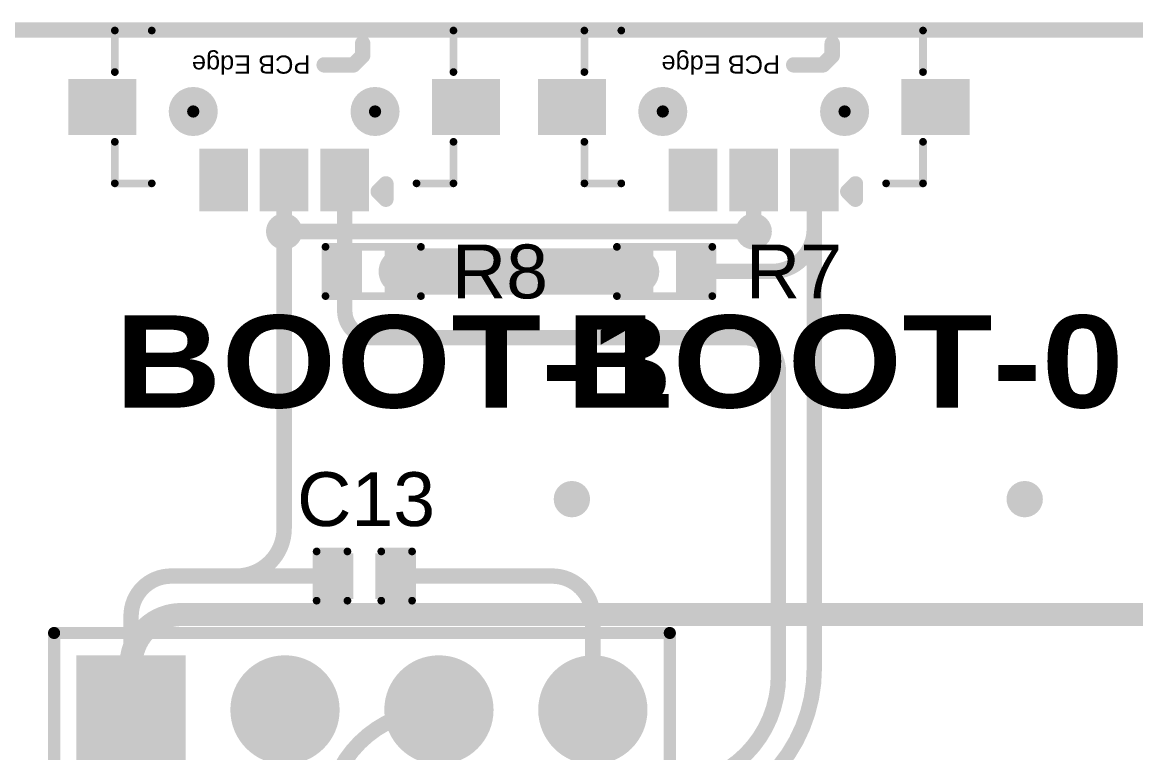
# Model space of a CAD drawing. Header units: inches. Extents: x 0 to 280, y 0 to 81.
# Drawn here: x 111.35 to 129.72, y 69.35 to 81.41 of the extents above; entities that cross this region are included whole.
import ezdxf

# ---------------------------------------------------------------- set-up
doc = ezdxf.new("R2010")
doc.units = ezdxf.units.IN
for name, color, linetype in [('Board Outline', 216, 'Continuous'), ('Bottom Layer', 5, 'Continuous'), ('Bottom Solder', 6, 'Continuous'), ('Multi-Layer', 9, 'Continuous'), ('Pad Holes', 156, 'Continuous'), ('Top Layer', 1, 'Continuous'), ('Top Overlay', 2, 'Continuous'), ('Top Paste', 8, 'Continuous'), ('Top Solder', 216, 'Continuous'), ('Via Holes', 16, 'Continuous')]:
    doc.layers.add(name, color=color, linetype=linetype)
doc.styles.add('Arial', font='', dxfattribs={"height": 0.2})
doc.styles.add('Arial Black_Bold', font='', dxfattribs={"height": 0.2})
doc.styles.get('Arial').set_extended_font_data('Arial')
doc.styles.get('Arial Black_Bold').set_extended_font_data('Arial Black', bold=True)

# ---------------------------------------------------------------- blocks, each defined once
blk = doc.blocks.new('MK_11C04_G013_16')
at = {"layer": 'Bottom Solder'}
h = blk.add_hatch(color=6, dxfattribs=at)
edge = h.paths.add_edge_path()
edge.add_arc((-1.499997, -0.6024981599999999), 0.1016, 0, 360)
h = blk.add_hatch(color=6, dxfattribs=at)
edge = h.paths.add_edge_path()
edge.add_arc((1.50000208, -0.6024981599999999), 0.1016, 0, 360)
at = {"layer": 'Pad Holes'}
h = blk.add_hatch(color=7, dxfattribs=at)
edge = h.paths.add_edge_path()
edge.add_arc((-1.499997, -0.6024981599999999), 0.40500046, 0, 360)
h = blk.add_hatch(color=7, dxfattribs=at)
edge = h.paths.add_edge_path()
edge.add_arc((1.50000208, -0.6024981599999999), 0.40500046, 0, 360)
at = {"layer": 'Top Layer'}
for points in [[(-0.6999985999999999, 0.11250168), (-1.2999974, 0.11250168), (-1.2999974, 0.9425025599999999), (-0.6999985999999999, 0.9425025599999999)], [(-0.29999686, 0.9425025599999999), (0.30000194, 0.9425025599999999), (0.30000194, 0.11250168), (-0.29999686, 0.11250168)], [(0.7000036799999999, 0.9425025599999999), (1.30000248, 0.9425025599999999), (1.30000248, 0.11250168), (0.7000036799999999, 0.11250168)], [(-3.459999429999999, -0.31749873), (-2.53999873, -0.31749873), (-2.53999873, -1.03749983), (-3.459999429999999, -1.03749983)], [(2.54000127, -0.31749873), (3.46000197, -0.31749873), (3.46000197, -1.03749983), (2.54000127, -1.03749983)]]:
    blk.add_hatch(color=1, dxfattribs=at).paths.add_polyline_path(points)
at = {"layer": 'Top Paste'}
for points in [[(-0.6999985999999999, 0.11250168), (-1.2999974, 0.11250168), (-1.2999974, 0.9425025599999999), (-0.6999985999999999, 0.9425025599999999)], [(-0.29999686, 0.9425025599999999), (0.30000194, 0.9425025599999999), (0.30000194, 0.11250168), (-0.29999686, 0.11250168)], [(0.7000036799999999, 0.9425025599999999), (1.30000248, 0.9425025599999999), (1.30000248, 0.11250168), (0.7000036799999999, 0.11250168)], [(-3.459999429999999, -0.31749873), (-2.53999873, -0.31749873), (-2.53999873, -1.03749983), (-3.459999429999999, -1.03749983)], [(2.54000127, -0.31749873), (3.46000197, -0.31749873), (3.46000197, -1.03749983), (2.54000127, -1.03749983)]]:
    blk.add_hatch(color=8, dxfattribs=at).paths.add_polyline_path(points)
at = {"layer": 'Top Solder'}
for points in [[(-0.5983985999999999, 0.01090168000000007), (-1.4015974, 0.01090167999999993), (-1.4015974, 1.04410256), (-0.5983986, 1.04410256)], [(-0.4015968599999999, 1.04410256), (0.40160194, 1.04410256), (0.40160194, 0.01090168), (-0.4015968599999999, 0.01090168)], [(0.59840368, 1.04410256), (1.40160248, 1.04410256), (1.40160248, 0.01090168), (0.59840368, 0.01090168)], [(-3.56159943, -0.21589873), (-2.43839873, -0.21589873), (-2.43839873, -1.13909983), (-3.56159943, -1.13909983)], [(2.43840127, -0.21589873), (3.56160197, -0.21589873), (3.56160197, -1.13909983), (2.43840127, -1.13909983)]]:
    blk.add_hatch(color=216, dxfattribs=at).paths.add_polyline_path(points)
h = blk.add_hatch(color=216, dxfattribs=at)
edge = h.paths.add_edge_path()
edge.add_arc((-1.499997, -0.6024981599999999), 0.1016, 0, 360)
h = blk.add_hatch(color=216, dxfattribs=at)
edge = h.paths.add_edge_path()
edge.add_arc((1.50000208, -0.6024981599999999), 0.1016, 0, 360)
at = {"layer": 'Top Overlay'}
for points in [[(-1.55219908, 0.71950072, 0.254, 0.254, 0), (-1.67919908, 0.8465007199999999, 0.254, 0.254, 0)], [(-1.67919908, 0.8465007199999999, 0.254, 0.254, 0), (-1.67919908, 0.59250072, 0.254, 0.254, 0)], [(-1.55219908, 0.71950072, 0.254, 0.254, 0), (-1.67919908, 0.59250072, 0.254, 0.254, 0)], [(-2.794, 0.5841999999999999, 0.127, 0.127, 0), (-2.794, -0.1016, 0.127, 0.127, 0)], [(-2.1844, 0.5841999999999999, 0.127, 0.127, 0), (-2.794, 0.5841999999999999, 0.127, 0.127, 0)], [(2.79400508, 0.5841999999999999, 0.127, 0.127, 0), (2.18440508, 0.5841999999999999, 0.127, 0.127, 0)], [(2.79400508, 0.5841999999999999, 0.127, 0.127, 0), (2.79400508, -0.1016, 0.127, 0.127, 0)], [(-2.794, -1.25339856, 0.127, 0.127, 0), (-2.794, -1.93919856, 0.127, 0.127, 0)], [(-1.143, -1.3716, 0.254, 0.254, 0), (-1.2954, -1.524, 0.254, 0.254, 0)], [(-0.6604, -1.3716, 0.254, 0.254, 0), (-1.143, -1.3716, 0.254, 0.254, 0)], [(2.79400254, -1.25339856, 0.127, 0.127, 0), (2.79400254, -1.93919856, 0.127, 0.127, 0)], [(-1.2954, -1.524, 0.254, 0.254, 0), (-1.2954, -1.7272, 0.254, 0.254, 0)], [(2.18440254, -1.93919856, 0.127, 0.127, 0), (-2.794, -1.93919856, 0.127, 0.127, 0)], [(2.79400254, -1.93919856, 0.127, 0.127, 0), (2.18440254, -1.93919856, 0.127, 0.127, 0)]]:
    blk.add_lwpolyline(points, format="xyseb", dxfattribs=at)
for points in [[(-1.74269908, 0.8465007199999999, 0.127, 0.127, 1), (-1.61569908, 0.8465007199999999, 0.127, 0.127, 1)], [(-1.74269908, 0.8465007199999999, 0.127, 0.127, 1), (-1.61569908, 0.8465007199999999, 0.127, 0.127, 1)], [(-1.61569908, 0.71950072, 0.127, 0.127, 1), (-1.48869908, 0.71950072, 0.127, 0.127, 1)], [(-1.61569908, 0.71950072, 0.127, 0.127, 1), (-1.48869908, 0.71950072, 0.127, 0.127, 1)], [(-2.82575, 0.5841999999999999, 0.0635, 0.0635, 1), (-2.76225, 0.5841999999999999, 0.0635, 0.0635, 1)], [(-2.82575, 0.5841999999999999, 0.0635, 0.0635, 1), (-2.76225, 0.5841999999999999, 0.0635, 0.0635, 1)], [(-2.21615, 0.5841999999999999, 0.0635, 0.0635, 1), (-2.15265, 0.5841999999999999, 0.0635, 0.0635, 1)], [(-1.74269908, 0.59250072, 0.127, 0.127, 1), (-1.61569908, 0.59250072, 0.127, 0.127, 1)], [(-1.74269908, 0.59250072, 0.127, 0.127, 1), (-1.61569908, 0.59250072, 0.127, 0.127, 1)], [(2.15265508, 0.5841999999999999, 0.0635, 0.0635, 1), (2.21615508, 0.5841999999999999, 0.0635, 0.0635, 1)], [(2.76225508, 0.5841999999999999, 0.0635, 0.0635, 1), (2.82575508, 0.5841999999999999, 0.0635, 0.0635, 1)], [(2.76225508, 0.5841999999999999, 0.0635, 0.0635, 1), (2.82575508, 0.5841999999999999, 0.0635, 0.0635, 1)], [(-2.82575, -0.1016, 0.0635, 0.0635, 1), (-2.76225, -0.1016, 0.0635, 0.0635, 1)], [(2.76225508, -0.1016, 0.0635, 0.0635, 1), (2.82575508, -0.1016, 0.0635, 0.0635, 1)], [(-2.82575, -1.25339856, 0.0635, 0.0635, 1), (-2.76225, -1.25339856, 0.0635, 0.0635, 1)], [(-1.2065, -1.3716, 0.127, 0.127, 1), (-1.0795, -1.3716, 0.127, 0.127, 1)], [(-1.2065, -1.3716, 0.127, 0.127, 1), (-1.0795, -1.3716, 0.127, 0.127, 1)], [(-0.7239, -1.3716, 0.127, 0.127, 1), (-0.5969, -1.3716, 0.127, 0.127, 1)], [(2.76225254, -1.25339856, 0.0635, 0.0635, 1), (2.82575254, -1.25339856, 0.0635, 0.0635, 1)], [(-1.3589, -1.524, 0.127, 0.127, 1), (-1.2319, -1.524, 0.127, 0.127, 1)], [(-1.3589, -1.524, 0.127, 0.127, 1), (-1.2319, -1.524, 0.127, 0.127, 1)], [(-1.3589, -1.7272, 0.127, 0.127, 1), (-1.2319, -1.7272, 0.127, 0.127, 1)], [(-2.82575, -1.93919856, 0.0635, 0.0635, 1), (-2.76225, -1.93919856, 0.0635, 0.0635, 1)], [(-2.82575, -1.93919856, 0.0635, 0.0635, 1), (-2.76225, -1.93919856, 0.0635, 0.0635, 1)], [(2.15265254, -1.93919856, 0.0635, 0.0635, 1), (2.21615254, -1.93919856, 0.0635, 0.0635, 1)], [(2.15265254, -1.93919856, 0.0635, 0.0635, 1), (2.21615254, -1.93919856, 0.0635, 0.0635, 1)], [(2.76225254, -1.93919856, 0.0635, 0.0635, 1), (2.82575254, -1.93919856, 0.0635, 0.0635, 1)], [(2.76225254, -1.93919856, 0.0635, 0.0635, 1), (2.82575254, -1.93919856, 0.0635, 0.0635, 1)]]:
    blk.add_lwpolyline(points, format="xyseb", close=True, dxfattribs=at)
at = {"layer": 'Top Overlay', "style": 'Arial'}
blk.add_text('PCB Edge', height=0.2999994, dxfattribs=at).set_placement((-0.4334002, -1.52723342))
blk = doc.blocks.new('MK_11C04_G013_47')
at = {"layer": 'Bottom Solder'}
h = blk.add_hatch(color=6, dxfattribs=at)
edge = h.paths.add_edge_path()
edge.add_arc((-1.499997, -0.6024981599999999), 0.1016, 0, 360)
h = blk.add_hatch(color=6, dxfattribs=at)
edge = h.paths.add_edge_path()
edge.add_arc((1.50000208, -0.6024981599999999), 0.1016, 0, 360)
at = {"layer": 'Pad Holes'}
h = blk.add_hatch(color=7, dxfattribs=at)
edge = h.paths.add_edge_path()
edge.add_arc((-1.499997, -0.6024981599999999), 0.40500046, 0, 360)
h = blk.add_hatch(color=7, dxfattribs=at)
edge = h.paths.add_edge_path()
edge.add_arc((1.50000208, -0.6024981599999999), 0.40500046, 0, 360)
at = {"layer": 'Top Layer'}
for points in [[(-0.6999985999999999, 0.11250168), (-1.2999974, 0.11250168), (-1.2999974, 0.9425025599999999), (-0.6999985999999999, 0.9425025599999999)], [(-0.29999686, 0.9425025599999999), (0.30000194, 0.9425025599999999), (0.30000194, 0.11250168), (-0.29999686, 0.11250168)], [(0.7000036799999999, 0.9425025599999999), (1.30000248, 0.9425025599999999), (1.30000248, 0.11250168), (0.7000036799999999, 0.11250168)], [(-3.459999429999999, -0.31749873), (-2.53999873, -0.31749873), (-2.53999873, -1.03749983), (-3.459999429999999, -1.03749983)], [(2.54000127, -0.31749873), (3.46000197, -0.31749873), (3.46000197, -1.03749983), (2.54000127, -1.03749983)]]:
    blk.add_hatch(color=1, dxfattribs=at).paths.add_polyline_path(points)
at = {"layer": 'Top Paste'}
for points in [[(-0.6999985999999999, 0.11250168), (-1.2999974, 0.11250168), (-1.2999974, 0.9425025599999999), (-0.6999985999999999, 0.9425025599999999)], [(-0.29999686, 0.9425025599999999), (0.30000194, 0.9425025599999999), (0.30000194, 0.11250168), (-0.29999686, 0.11250168)], [(0.7000036799999999, 0.9425025599999999), (1.30000248, 0.9425025599999999), (1.30000248, 0.11250168), (0.7000036799999999, 0.11250168)], [(-3.459999429999999, -0.31749873), (-2.53999873, -0.31749873), (-2.53999873, -1.03749983), (-3.459999429999999, -1.03749983)], [(2.54000127, -0.31749873), (3.46000197, -0.31749873), (3.46000197, -1.03749983), (2.54000127, -1.03749983)]]:
    blk.add_hatch(color=8, dxfattribs=at).paths.add_polyline_path(points)
at = {"layer": 'Top Solder'}
for points in [[(-0.5983985999999999, 0.01090168000000007), (-1.4015974, 0.01090167999999993), (-1.4015974, 1.04410256), (-0.5983986, 1.04410256)], [(-0.4015968599999999, 1.04410256), (0.40160194, 1.04410256), (0.40160194, 0.01090168), (-0.4015968599999999, 0.01090168)], [(0.59840368, 1.04410256), (1.40160248, 1.04410256), (1.40160248, 0.01090168), (0.59840368, 0.01090168)], [(-3.56159943, -0.21589873), (-2.43839873, -0.21589873), (-2.43839873, -1.13909983), (-3.56159943, -1.13909983)], [(2.43840127, -0.21589873), (3.56160197, -0.21589873), (3.56160197, -1.13909983), (2.43840127, -1.13909983)]]:
    blk.add_hatch(color=216, dxfattribs=at).paths.add_polyline_path(points)
h = blk.add_hatch(color=216, dxfattribs=at)
edge = h.paths.add_edge_path()
edge.add_arc((-1.499997, -0.6024981599999999), 0.1016, 0, 360)
h = blk.add_hatch(color=216, dxfattribs=at)
edge = h.paths.add_edge_path()
edge.add_arc((1.50000208, -0.6024981599999999), 0.1016, 0, 360)
at = {"layer": 'Top Overlay'}
for points in [[(-1.55219908, 0.71950072, 0.254, 0.254, 0), (-1.67919908, 0.8465007199999999, 0.254, 0.254, 0)], [(-1.67919908, 0.8465007199999999, 0.254, 0.254, 0), (-1.67919908, 0.59250072, 0.254, 0.254, 0)], [(-1.55219908, 0.71950072, 0.254, 0.254, 0), (-1.67919908, 0.59250072, 0.254, 0.254, 0)], [(-2.794, 0.5841999999999999, 0.127, 0.127, 0), (-2.794, -0.1016, 0.127, 0.127, 0)], [(-2.1844, 0.5841999999999999, 0.127, 0.127, 0), (-2.794, 0.5841999999999999, 0.127, 0.127, 0)], [(2.79400508, 0.5841999999999999, 0.127, 0.127, 0), (2.18440508, 0.5841999999999999, 0.127, 0.127, 0)], [(2.79400508, 0.5841999999999999, 0.127, 0.127, 0), (2.79400508, -0.1016, 0.127, 0.127, 0)], [(-2.794, -1.25339856, 0.127, 0.127, 0), (-2.794, -1.93919856, 0.127, 0.127, 0)], [(-1.143, -1.3716, 0.254, 0.254, 0), (-1.2954, -1.524, 0.254, 0.254, 0)], [(-0.6604, -1.3716, 0.254, 0.254, 0), (-1.143, -1.3716, 0.254, 0.254, 0)], [(2.79400254, -1.25339856, 0.127, 0.127, 0), (2.79400254, -1.93919856, 0.127, 0.127, 0)], [(-1.2954, -1.524, 0.254, 0.254, 0), (-1.2954, -1.7272, 0.254, 0.254, 0)], [(2.18440254, -1.93919856, 0.127, 0.127, 0), (-2.794, -1.93919856, 0.127, 0.127, 0)], [(2.79400254, -1.93919856, 0.127, 0.127, 0), (2.18440254, -1.93919856, 0.127, 0.127, 0)]]:
    blk.add_lwpolyline(points, format="xyseb", dxfattribs=at)
for points in [[(-1.74269908, 0.8465007199999999, 0.127, 0.127, 1), (-1.61569908, 0.8465007199999999, 0.127, 0.127, 1)], [(-1.74269908, 0.8465007199999999, 0.127, 0.127, 1), (-1.61569908, 0.8465007199999999, 0.127, 0.127, 1)], [(-1.61569908, 0.71950072, 0.127, 0.127, 1), (-1.48869908, 0.71950072, 0.127, 0.127, 1)], [(-1.61569908, 0.71950072, 0.127, 0.127, 1), (-1.48869908, 0.71950072, 0.127, 0.127, 1)], [(-2.82575, 0.5841999999999999, 0.0635, 0.0635, 1), (-2.76225, 0.5841999999999999, 0.0635, 0.0635, 1)], [(-2.82575, 0.5841999999999999, 0.0635, 0.0635, 1), (-2.76225, 0.5841999999999999, 0.0635, 0.0635, 1)], [(-2.21615, 0.5841999999999999, 0.0635, 0.0635, 1), (-2.15265, 0.5841999999999999, 0.0635, 0.0635, 1)], [(-1.74269908, 0.59250072, 0.127, 0.127, 1), (-1.61569908, 0.59250072, 0.127, 0.127, 1)], [(-1.74269908, 0.59250072, 0.127, 0.127, 1), (-1.61569908, 0.59250072, 0.127, 0.127, 1)], [(2.15265508, 0.5841999999999999, 0.0635, 0.0635, 1), (2.21615508, 0.5841999999999999, 0.0635, 0.0635, 1)], [(2.76225508, 0.5841999999999999, 0.0635, 0.0635, 1), (2.82575508, 0.5841999999999999, 0.0635, 0.0635, 1)], [(2.76225508, 0.5841999999999999, 0.0635, 0.0635, 1), (2.82575508, 0.5841999999999999, 0.0635, 0.0635, 1)], [(-2.82575, -0.1016, 0.0635, 0.0635, 1), (-2.76225, -0.1016, 0.0635, 0.0635, 1)], [(2.76225508, -0.1016, 0.0635, 0.0635, 1), (2.82575508, -0.1016, 0.0635, 0.0635, 1)], [(-2.82575, -1.25339856, 0.0635, 0.0635, 1), (-2.76225, -1.25339856, 0.0635, 0.0635, 1)], [(-1.2065, -1.3716, 0.127, 0.127, 1), (-1.0795, -1.3716, 0.127, 0.127, 1)], [(-1.2065, -1.3716, 0.127, 0.127, 1), (-1.0795, -1.3716, 0.127, 0.127, 1)], [(-0.7239, -1.3716, 0.127, 0.127, 1), (-0.5969, -1.3716, 0.127, 0.127, 1)], [(2.76225254, -1.25339856, 0.0635, 0.0635, 1), (2.82575254, -1.25339856, 0.0635, 0.0635, 1)], [(-1.3589, -1.524, 0.127, 0.127, 1), (-1.2319, -1.524, 0.127, 0.127, 1)], [(-1.3589, -1.524, 0.127, 0.127, 1), (-1.2319, -1.524, 0.127, 0.127, 1)], [(-1.3589, -1.7272, 0.127, 0.127, 1), (-1.2319, -1.7272, 0.127, 0.127, 1)], [(-2.82575, -1.93919856, 0.0635, 0.0635, 1), (-2.76225, -1.93919856, 0.0635, 0.0635, 1)], [(-2.82575, -1.93919856, 0.0635, 0.0635, 1), (-2.76225, -1.93919856, 0.0635, 0.0635, 1)], [(2.15265254, -1.93919856, 0.0635, 0.0635, 1), (2.21615254, -1.93919856, 0.0635, 0.0635, 1)], [(2.15265254, -1.93919856, 0.0635, 0.0635, 1), (2.21615254, -1.93919856, 0.0635, 0.0635, 1)], [(2.76225254, -1.93919856, 0.0635, 0.0635, 1), (2.82575254, -1.93919856, 0.0635, 0.0635, 1)], [(2.76225254, -1.93919856, 0.0635, 0.0635, 1), (2.82575254, -1.93919856, 0.0635, 0.0635, 1)]]:
    blk.add_lwpolyline(points, format="xyseb", close=True, dxfattribs=at)
at = {"layer": 'Top Overlay', "style": 'Arial'}
blk.add_text('PCB Edge', height=0.2999994, dxfattribs=at).set_placement((-0.4334002, -1.52723342))
blk = doc.blocks.new('R___0402_101')
at = {"layer": 'Top Layer'}
for points in [[(-0.6985, -0.3175), (-0.6985, 0.3175), (-0.2412999999999999, 0.3175), (-0.2413, -0.3175)], [(0.2412999999999999, -0.3175), (0.2413, 0.3175), (0.6985, 0.3175), (0.6985, -0.3175)]]:
    blk.add_hatch(color=1, dxfattribs=at).paths.add_polyline_path(points)
at = {"layer": 'Top Paste'}
for points in [[(-0.6985, -0.3175), (-0.6985, 0.3175), (-0.2412999999999999, 0.3175), (-0.2413, -0.3175)], [(0.2412999999999999, -0.3175), (0.2413, 0.3175), (0.6985, 0.3175), (0.6985, -0.3175)]]:
    blk.add_hatch(color=8, dxfattribs=at).paths.add_polyline_path(points)
at = {"layer": 'Top Solder'}
for points in [[(-0.75350116, -0.37250116), (-0.75350116, 0.37250116), (-0.1862988399999999, 0.37250116), (-0.18629884, -0.37250116)], [(0.1862988399999999, -0.37250116), (0.18629884, 0.37250116), (0.75350116, 0.37250116), (0.75350116, -0.37250116)]]:
    blk.add_hatch(color=216, dxfattribs=at).paths.add_polyline_path(points)
at = {"layer": 'Top Overlay'}
for points in [[(0.7874, 0.4064, 0.127, 0.127, 0), (-0.7874, 0.4064, 0.127, 0.127, 0)], [(-0.7874, 0.4064, 0.127, 0.127, 0), (-0.7874, -0.4064, 0.127, 0.127, 0)], [(0.7874, 0.4064, 0.127, 0.127, 0), (0.7874, -0.4064, 0.127, 0.127, 0)], [(0.7874, -0.4064, 0.127, 0.127, 0), (-0.7874, -0.4064, 0.127, 0.127, 0)], [(0.8128, -0.4318, 0.0032258, 0.0032258, 0), (-0.8128, -0.4318, 0.0032258, 0.0032258, 0)]]:
    blk.add_lwpolyline(points, format="xyseb", dxfattribs=at)
for points in [[(-0.8191499999999999, 0.4064, 0.0635, 0.0635, 1), (-0.7556499999999999, 0.4064, 0.0635, 0.0635, 1)], [(-0.8191499999999999, 0.4064, 0.0635, 0.0635, 1), (-0.7556499999999999, 0.4064, 0.0635, 0.0635, 1)], [(0.7556499999999999, 0.4064, 0.0635, 0.0635, 1), (0.8191499999999999, 0.4064, 0.0635, 0.0635, 1)], [(0.7556499999999999, 0.4064, 0.0635, 0.0635, 1), (0.8191499999999999, 0.4064, 0.0635, 0.0635, 1)], [(-0.8191499999999999, -0.4064, 0.0635, 0.0635, 1), (-0.7556499999999999, -0.4064, 0.0635, 0.0635, 1)], [(-0.8191499999999999, -0.4064, 0.0635, 0.0635, 1), (-0.7556499999999999, -0.4064, 0.0635, 0.0635, 1)], [(0.7556499999999999, -0.4064, 0.0635, 0.0635, 1), (0.8191499999999999, -0.4064, 0.0635, 0.0635, 1)], [(0.7556499999999999, -0.4064, 0.0635, 0.0635, 1), (0.8191499999999999, -0.4064, 0.0635, 0.0635, 1)], [(-0.81360518, -0.4318, 0.0016129, 0.0016129, 1), (-0.8119948199999999, -0.4318, 0.0016129, 0.0016129, 1)], [(0.8119948199999999, -0.4318, 0.0016129, 0.0016129, 1), (0.81360518, -0.4318, 0.0016129, 0.0016129, 1)]]:
    blk.add_lwpolyline(points, format="xyseb", close=True, dxfattribs=at)
blk = doc.blocks.new('R___0402_102')
at = {"layer": 'Top Layer'}
for points in [[(-0.6985, -0.3175), (-0.6985, 0.3175), (-0.2412999999999999, 0.3175), (-0.2413, -0.3175)], [(0.2412999999999999, -0.3175), (0.2413, 0.3175), (0.6985, 0.3175), (0.6985, -0.3175)]]:
    blk.add_hatch(color=1, dxfattribs=at).paths.add_polyline_path(points)
at = {"layer": 'Top Paste'}
for points in [[(-0.6985, -0.3175), (-0.6985, 0.3175), (-0.2412999999999999, 0.3175), (-0.2413, -0.3175)], [(0.2412999999999999, -0.3175), (0.2413, 0.3175), (0.6985, 0.3175), (0.6985, -0.3175)]]:
    blk.add_hatch(color=8, dxfattribs=at).paths.add_polyline_path(points)
at = {"layer": 'Top Solder'}
for points in [[(-0.75350116, -0.37250116), (-0.75350116, 0.37250116), (-0.1862988399999999, 0.37250116), (-0.18629884, -0.37250116)], [(0.1862988399999999, -0.37250116), (0.18629884, 0.37250116), (0.75350116, 0.37250116), (0.75350116, -0.37250116)]]:
    blk.add_hatch(color=216, dxfattribs=at).paths.add_polyline_path(points)
at = {"layer": 'Top Overlay'}
for points in [[(0.7874, 0.4064, 0.127, 0.127, 0), (-0.7874, 0.4064, 0.127, 0.127, 0)], [(-0.7874, 0.4064, 0.127, 0.127, 0), (-0.7874, -0.4064, 0.127, 0.127, 0)], [(0.7874, 0.4064, 0.127, 0.127, 0), (0.7874, -0.4064, 0.127, 0.127, 0)], [(0.7874, -0.4064, 0.127, 0.127, 0), (-0.7874, -0.4064, 0.127, 0.127, 0)], [(0.8128, -0.4318, 0.0032258, 0.0032258, 0), (-0.8128, -0.4318, 0.0032258, 0.0032258, 0)]]:
    blk.add_lwpolyline(points, format="xyseb", dxfattribs=at)
for points in [[(-0.8191499999999999, 0.4064, 0.0635, 0.0635, 1), (-0.7556499999999999, 0.4064, 0.0635, 0.0635, 1)], [(-0.8191499999999999, 0.4064, 0.0635, 0.0635, 1), (-0.7556499999999999, 0.4064, 0.0635, 0.0635, 1)], [(0.7556499999999999, 0.4064, 0.0635, 0.0635, 1), (0.8191499999999999, 0.4064, 0.0635, 0.0635, 1)], [(0.7556499999999999, 0.4064, 0.0635, 0.0635, 1), (0.8191499999999999, 0.4064, 0.0635, 0.0635, 1)], [(-0.8191499999999999, -0.4064, 0.0635, 0.0635, 1), (-0.7556499999999999, -0.4064, 0.0635, 0.0635, 1)], [(-0.8191499999999999, -0.4064, 0.0635, 0.0635, 1), (-0.7556499999999999, -0.4064, 0.0635, 0.0635, 1)], [(0.7556499999999999, -0.4064, 0.0635, 0.0635, 1), (0.8191499999999999, -0.4064, 0.0635, 0.0635, 1)], [(0.7556499999999999, -0.4064, 0.0635, 0.0635, 1), (0.8191499999999999, -0.4064, 0.0635, 0.0635, 1)], [(-0.81360518, -0.4318, 0.0016129, 0.0016129, 1), (-0.8119948199999999, -0.4318, 0.0016129, 0.0016129, 1)], [(0.8119948199999999, -0.4318, 0.0016129, 0.0016129, 1), (0.81360518, -0.4318, 0.0016129, 0.0016129, 1)]]:
    blk.add_lwpolyline(points, format="xyseb", close=True, dxfattribs=at)
blk = doc.blocks.new('HDR1X4__115')
at = {"layer": 'Bottom Layer'}
blk.add_hatch(color=5, dxfattribs=at).paths.add_polyline_path([(-0.7999996699999999, 0.7999996699999999), (0.7999996699999999, 0.7999996699999999), (0.7999996699999999, -0.7999996699999999), (-0.7999996699999999, -0.7999996699999999)])
h = blk.add_hatch(color=5, dxfattribs=at)
edge = h.paths.add_edge_path()
edge.add_arc((2.54, 0), 0.7999984, 0, 360)
h = blk.add_hatch(color=5, dxfattribs=at)
edge = h.paths.add_edge_path()
edge.add_arc((5.08, 0), 0.7999984, 0, 360)
h = blk.add_hatch(color=5, dxfattribs=at)
edge = h.paths.add_edge_path()
edge.add_arc((7.619999999999999, 0), 0.7999984, 0, 360)
at = {"layer": 'Bottom Solder'}
blk.add_hatch(color=6, dxfattribs=at).paths.add_polyline_path([(-0.90159967, 0.90159967), (0.90159967, 0.90159967), (0.90159967, -0.90159967), (-0.90159967, -0.90159967)])
h = blk.add_hatch(color=6, dxfattribs=at)
edge = h.paths.add_edge_path()
edge.add_arc((2.54, 0), 0.9015983999999999, 0, 360)
h = blk.add_hatch(color=6, dxfattribs=at)
edge = h.paths.add_edge_path()
edge.add_arc((5.08, 0), 0.9015983999999999, 0, 360)
h = blk.add_hatch(color=6, dxfattribs=at)
edge = h.paths.add_edge_path()
edge.add_arc((7.619999999999999, 0), 0.9015983999999999, 0, 360)
at = {"layer": 'Multi-Layer'}
blk.add_hatch(color=9, dxfattribs=at).paths.add_polyline_path([(-0.7999996699999999, 0.7999996699999999), (0.7999996699999999, 0.7999996699999999), (0.7999996699999999, -0.7999996699999999), (-0.7999996699999999, -0.7999996699999999)])
h = blk.add_hatch(color=9, dxfattribs=at)
edge = h.paths.add_edge_path()
edge.add_arc((2.54, 0), 0.7999984, 0, 360)
h = blk.add_hatch(color=9, dxfattribs=at)
edge = h.paths.add_edge_path()
edge.add_arc((5.08, 0), 0.7999984, 0, 360)
h = blk.add_hatch(color=9, dxfattribs=at)
edge = h.paths.add_edge_path()
edge.add_arc((7.619999999999999, 0), 0.7999984, 0, 360)
at = {"layer": 'Pad Holes'}
h = blk.add_hatch(color=7, dxfattribs=at)
edge = h.paths.add_edge_path()
edge.add_arc((0, 0), 0.47500032, 0, 360)
h = blk.add_hatch(color=7, dxfattribs=at)
edge = h.paths.add_edge_path()
edge.add_arc((2.54, 0), 0.47500032, 0, 360)
h = blk.add_hatch(color=7, dxfattribs=at)
edge = h.paths.add_edge_path()
edge.add_arc((5.08, 0), 0.47500032, 0, 360)
h = blk.add_hatch(color=7, dxfattribs=at)
edge = h.paths.add_edge_path()
edge.add_arc((7.619999999999999, 0), 0.47500032, 0, 360)
at = {"layer": 'Top Layer'}
blk.add_hatch(color=1, dxfattribs=at).paths.add_polyline_path([(-0.7999996699999999, 0.7999996699999999), (0.7999996699999999, 0.7999996699999999), (0.7999996699999999, -0.7999996699999999), (-0.7999996699999999, -0.7999996699999999)])
h = blk.add_hatch(color=1, dxfattribs=at)
edge = h.paths.add_edge_path()
edge.add_arc((2.54, 0), 0.7999984, 0, 360)
h = blk.add_hatch(color=1, dxfattribs=at)
edge = h.paths.add_edge_path()
edge.add_arc((5.08, 0), 0.7999984, 0, 360)
h = blk.add_hatch(color=1, dxfattribs=at)
edge = h.paths.add_edge_path()
edge.add_arc((7.619999999999999, 0), 0.7999984, 0, 360)
at = {"layer": 'Top Solder'}
blk.add_hatch(color=216, dxfattribs=at).paths.add_polyline_path([(-0.90159967, 0.90159967), (0.90159967, 0.90159967), (0.90159967, -0.90159967), (-0.90159967, -0.90159967)])
h = blk.add_hatch(color=216, dxfattribs=at)
edge = h.paths.add_edge_path()
edge.add_arc((2.54, 0), 0.9015983999999999, 0, 360)
h = blk.add_hatch(color=216, dxfattribs=at)
edge = h.paths.add_edge_path()
edge.add_arc((5.08, 0), 0.9015983999999999, 0, 360)
h = blk.add_hatch(color=216, dxfattribs=at)
edge = h.paths.add_edge_path()
edge.add_arc((7.619999999999999, 0), 0.9015983999999999, 0, 360)
at = {"layer": 'Top Overlay'}
for points in [[(-1.27, 1.27, 0.1999996, 0.1999996, 0), (8.889999999999999, 1.27, 0.1999996, 0.1999996, 0)], [(-1.27, -1.27, 0.1999996, 0.1999996, 0), (-1.27, 1.27, 0.1999996, 0.1999996, 0)], [(8.889999999999999, -1.27, 0.1999996, 0.1999996, 0), (8.889999999999999, 1.27, 0.1999996, 0.1999996, 0)], [(-1.27, -1.27, 0.1999996, 0.1999996, 0), (8.889999999999999, -1.27, 0.1999996, 0.1999996, 0)]]:
    blk.add_lwpolyline(points, format="xyseb", dxfattribs=at)
for points in [[(-1.3199999, 1.27, 0.0999998, 0.0999998, 1), (-1.2200001, 1.27, 0.0999998, 0.0999998, 1)], [(-1.3199999, 1.27, 0.0999998, 0.0999998, 1), (-1.2200001, 1.27, 0.0999998, 0.0999998, 1)], [(8.8400001, 1.27, 0.0999998, 0.0999998, 1), (8.9399999, 1.27, 0.0999998, 0.0999998, 1)], [(8.8400001, 1.27, 0.0999998, 0.0999998, 1), (8.9399999, 1.27, 0.0999998, 0.0999998, 1)], [(-1.3199999, -1.27, 0.0999998, 0.0999998, 1), (-1.2200001, -1.27, 0.0999998, 0.0999998, 1)], [(-1.3199999, -1.27, 0.0999998, 0.0999998, 1), (-1.2200001, -1.27, 0.0999998, 0.0999998, 1)], [(8.8400001, -1.27, 0.0999998, 0.0999998, 1), (8.9399999, -1.27, 0.0999998, 0.0999998, 1)], [(8.8400001, -1.27, 0.0999998, 0.0999998, 1), (8.9399999, -1.27, 0.0999998, 0.0999998, 1)]]:
    blk.add_lwpolyline(points, format="xyseb", close=True, dxfattribs=at)
blk = doc.blocks.new('____0402_137')
at = {"layer": 'Top Layer'}
for points in [[(-0.6985, -0.3175), (-0.6985, 0.3175), (-0.2412999999999999, 0.3175), (-0.2413, -0.3175)], [(0.2412999999999999, -0.3175), (0.2413, 0.3175), (0.6985, 0.3175), (0.6985, -0.3175)]]:
    blk.add_hatch(color=1, dxfattribs=at).paths.add_polyline_path(points)
at = {"layer": 'Top Paste'}
for points in [[(-0.6985, -0.3175), (-0.6985, 0.3175), (-0.2412999999999999, 0.3175), (-0.2413, -0.3175)], [(0.2412999999999999, -0.3175), (0.2413, 0.3175), (0.6985, 0.3175), (0.6985, -0.3175)]]:
    blk.add_hatch(color=8, dxfattribs=at).paths.add_polyline_path(points)
at = {"layer": 'Top Solder'}
for points in [[(-0.7584998799999999, -0.37749988), (-0.7584998799999999, 0.37749988), (-0.18130012, 0.37749988), (-0.18130012, -0.37749988)], [(0.18130012, -0.37749988), (0.18130012, 0.37749988), (0.7584998799999999, 0.37749988), (0.7584998799999999, -0.37749988)]]:
    blk.add_hatch(color=216, dxfattribs=at).paths.add_polyline_path(points)
at = {"layer": 'Top Overlay'}
for points in [[(-0.7874, 0.4064, 0.127, 0.127, 0), (-0.7874, -0.4064, 0.127, 0.127, 0)], [(-0.2794, 0.4064, 0.127, 0.127, 0), (-0.7874, 0.4064, 0.127, 0.127, 0)], [(0.7874, 0.4064, 0.127, 0.127, 0), (0.2794, 0.4064, 0.127, 0.127, 0)], [(0.7874, 0.4064, 0.127, 0.127, 0), (0.7874, -0.4064, 0.127, 0.127, 0)], [(-0.2794, -0.4064, 0.127, 0.127, 0), (-0.7874, -0.4064, 0.127, 0.127, 0)], [(0.7874, -0.4064, 0.127, 0.127, 0), (0.2794, -0.4064, 0.127, 0.127, 0)]]:
    blk.add_lwpolyline(points, format="xyseb", dxfattribs=at)
for points in [[(-0.8191499999999999, 0.4064, 0.0635, 0.0635, 1), (-0.7556499999999999, 0.4064, 0.0635, 0.0635, 1)], [(-0.8191499999999999, 0.4064, 0.0635, 0.0635, 1), (-0.7556499999999999, 0.4064, 0.0635, 0.0635, 1)], [(-0.31115, 0.4064, 0.0635, 0.0635, 1), (-0.24765, 0.4064, 0.0635, 0.0635, 1)], [(0.24765, 0.4064, 0.0635, 0.0635, 1), (0.31115, 0.4064, 0.0635, 0.0635, 1)], [(0.7556499999999999, 0.4064, 0.0635, 0.0635, 1), (0.8191499999999999, 0.4064, 0.0635, 0.0635, 1)], [(0.7556499999999999, 0.4064, 0.0635, 0.0635, 1), (0.8191499999999999, 0.4064, 0.0635, 0.0635, 1)], [(-0.8191499999999999, -0.4064, 0.0635, 0.0635, 1), (-0.7556499999999999, -0.4064, 0.0635, 0.0635, 1)], [(-0.8191499999999999, -0.4064, 0.0635, 0.0635, 1), (-0.7556499999999999, -0.4064, 0.0635, 0.0635, 1)], [(-0.31115, -0.4064, 0.0635, 0.0635, 1), (-0.24765, -0.4064, 0.0635, 0.0635, 1)], [(0.24765, -0.4064, 0.0635, 0.0635, 1), (0.31115, -0.4064, 0.0635, 0.0635, 1)], [(0.7556499999999999, -0.4064, 0.0635, 0.0635, 1), (0.8191499999999999, -0.4064, 0.0635, 0.0635, 1)], [(0.7556499999999999, -0.4064, 0.0635, 0.0635, 1), (0.8191499999999999, -0.4064, 0.0635, 0.0635, 1)]]:
    blk.add_lwpolyline(points, format="xyseb", close=True, dxfattribs=at)

msp = doc.modelspace()

# ---------------------------------------------------------------- hatches: boundary and pattern name
at = {"layer": 'Bottom Layer'}
h = msp.add_hatch(color=5, dxfattribs=at)
edge = h.paths.add_edge_path()
edge.add_arc((115.66880092, 77.95259999999999), 0.2999994, 0, 360)
h = msp.add_hatch(color=5, dxfattribs=at)
edge = h.paths.add_edge_path()
edge.add_arc((123.4169998, 77.95259999999999), 0.2999994, 0, 360)
h = msp.add_hatch(color=5, dxfattribs=at)
edge = h.paths.add_edge_path()
edge.add_arc((120.41699818, 77.2922), 0.2999994, 0, 360)
h = msp.add_hatch(color=5, dxfattribs=at)
edge = h.paths.add_edge_path()
edge.add_arc((120.41699818, 73.533), 0.2999994, 0, 360)
h = msp.add_hatch(color=5, dxfattribs=at)
edge = h.paths.add_edge_path()
edge.add_arc((127.889, 73.533), 0.2999994, 0, 360)
at = {"layer": 'Top Layer'}
h = msp.add_hatch(color=1, dxfattribs=at)
edge = h.paths.add_edge_path()
edge.add_arc((115.66880092, 77.95259999999999), 0.2999994, 0, 360)
h = msp.add_hatch(color=1, dxfattribs=at)
edge = h.paths.add_edge_path()
edge.add_arc((123.4169998, 77.95259999999999), 0.2999994, 0, 360)
h = msp.add_hatch(color=1, dxfattribs=at)
edge = h.paths.add_edge_path()
edge.add_arc((120.41699818, 77.2922), 0.2999994, 0, 360)
h = msp.add_hatch(color=1, dxfattribs=at)
edge = h.paths.add_edge_path()
edge.add_arc((120.41699818, 73.533), 0.2999994, 0, 360)
h = msp.add_hatch(color=1, dxfattribs=at)
edge = h.paths.add_edge_path()
edge.add_arc((127.889, 73.533), 0.2999994, 0, 360)
at = {"layer": 'Via Holes'}
h = msp.add_hatch(color=7, dxfattribs=at)
edge = h.paths.add_edge_path()
edge.add_arc((115.66880092, 77.95259999999999), 0.1499997, 0, 360)
h = msp.add_hatch(color=7, dxfattribs=at)
edge = h.paths.add_edge_path()
edge.add_arc((123.4169998, 77.95259999999999), 0.1499997, 0, 360)
h = msp.add_hatch(color=7, dxfattribs=at)
edge = h.paths.add_edge_path()
edge.add_arc((120.41699818, 77.2922), 0.1499997, 0, 360)
h = msp.add_hatch(color=7, dxfattribs=at)
edge = h.paths.add_edge_path()
edge.add_arc((120.41699818, 73.533), 0.1499997, 0, 360)
h = msp.add_hatch(color=7, dxfattribs=at)
edge = h.paths.add_edge_path()
edge.add_arc((127.889, 73.533), 0.1499997, 0, 360)

# ---------------------------------------------------------------- linework, layer by layer
at = {"layer": 'Board Outline'}
msp.add_lwpolyline([(2.9972, 81.28, 0.254, 0.254, 0), (276.4028, 81.28, 0.254, 0.254, 0)], format="xyseb", dxfattribs=at)
at = {"layer": 'Bottom Layer'}
for points in [[(115.66880092, 77.95259999999999, 0.254, 0.254, 0), (123.4169998, 77.95259999999999, 0.254, 0.254, 0)], [(113.14288268, 70.80108268, 0.3809999999999999, 0.3809999999999999, -0.4142135623730951), (113.9698, 71.62799999999999, 0.3809999999999999, 0.3809999999999999, 0)], [(113.9698, 71.62799999999999, 0.3809999999999999, 0.3809999999999999, 0), (152.47949946, 71.62799999999999, 0.3809999999999999, 0.3809999999999999, 0)], [(113.14288268, 70.05319999999999, 0.3809999999999999, 0.3809999999999999, 0), (113.14288268, 70.80108268, 0.3809999999999999, 0.3809999999999999, 0)], [(113.14288268, 63.58615172, 0.254, 0.254, 0), (113.14288268, 70.05319999999999, 0.254, 0.254, 0)], [(115.68288268, 64.20134226, 0.254, 0.254, 0), (115.68288268, 70.05319999999999, 0.254, 0.254, 0)], [(116.37261968, 68.20293699999999, 0.254, 0.254, -0.4142135623730951), (118.22288268, 70.05319999999999, 0.254, 0.254, 0)]]:
    msp.add_lwpolyline(points, format="xyseb", dxfattribs=at)
for points in [[(115.60530092, 77.95259999999999, 0.127, 0.127, 1), (115.73230092, 77.95259999999999, 0.127, 0.127, 1)], [(123.3534998, 77.95259999999999, 0.127, 0.127, 1), (123.4804998, 77.95259999999999, 0.127, 0.127, 1)], [(113.87455, 71.62799999999999, 0.1905, 0.1905, 1), (114.06505, 71.62799999999999, 0.1905, 0.1905, 1)], [(113.87455, 71.62799999999999, 0.1905, 0.1905, 1), (114.06505, 71.62799999999999, 0.1905, 0.1905, 1)], [(113.04763268, 70.80108268, 0.1905, 0.1905, 1), (113.23813268, 70.80108268, 0.1905, 0.1905, 1)], [(113.04763268, 70.80108268, 0.1905, 0.1905, 1), (113.23813268, 70.80108268, 0.1905, 0.1905, 1)], [(113.04763268, 70.05319999999999, 0.1905, 0.1905, 1), (113.23813268, 70.05319999999999, 0.1905, 0.1905, 1)], [(113.07938268, 70.05319999999999, 0.127, 0.127, 1), (113.20638268, 70.05319999999999, 0.127, 0.127, 1)], [(115.61938268, 70.05319999999999, 0.127, 0.127, 1), (115.74638268, 70.05319999999999, 0.127, 0.127, 1)], [(118.15938268, 70.05319999999999, 0.127, 0.127, 1), (118.28638268, 70.05319999999999, 0.127, 0.127, 1)]]:
    msp.add_lwpolyline(points, format="xyseb", close=True, dxfattribs=at)
at = {"layer": 'Top Layer'}
for points in [[(115.66879838, 73.04891664, 0.254, 0.254, 0), (115.66879838, 78.65369842, 0.254, 0.254, 0)], [(115.66879838, 78.65369842, 0.254, 0.254, 0), (115.66880092, 78.65369842, 0.254, 0.254, 0)], [(116.66879892, 76.64501308, 0.254, 0.254, 0), (116.66879892, 78.65369842, 0.254, 0.254, 0)], [(123.41699726, 78.65369842, 0.254, 0.254, 0), (123.4169998, 78.65369842, 0.254, 0.254, 0)], [(123.4169998, 77.95259999999999, 0.254, 0.254, 0), (123.4169998, 78.65369842, 0.254, 0.254, 0)], [(124.4169978, 70.739, 0.254, 0.254, 0), (124.4169978, 78.65369842, 0.254, 0.254, 0)], [(124.4169978, 77.99220113999999, 0.254, 0.254, -0.4142135623730951), (123.71699666, 77.2922, 0.254, 0.254, 0)], [(117.60859892, 77.2922, 0.7619999999999999, 0.7619999999999999, 0), (120.41699818, 77.2922, 0.7619999999999999, 0.7619999999999999, 0)], [(120.41699818, 77.2922, 0.7619999999999999, 0.7619999999999999, 0), (121.47719672, 77.2922, 0.7619999999999999, 0.7619999999999999, 0)], [(122.41699672, 77.2922, 0.254, 0.254, 0), (123.71699666, 77.2922, 0.254, 0.254, 0)], [(117.113812, 76.19999999999999, 0.254, 0.254, -0.4142135623730951), (116.66879892, 76.64501308, 0.254, 0.254, 0)], [(117.113812, 76.19999999999999, 0.254, 0.254, 0), (123.2625424, 76.19999999999999, 0.254, 0.254, 0)], [(123.2625424, 76.19999999999999, 0.254, 0.254, -0.4142135623730951), (123.825, 75.6375424, 0.254, 0.254, 0)], [(123.825, 70.61888594, 0.254, 0.254, 0), (123.825, 75.6375424, 0.254, 0.254, 0)], [(115.66879838, 73.04891664, 0.254, 0.254, -0.4142135623730951), (114.88288174, 72.263, 0.254, 0.254, 0)], [(113.14288268, 71.60249839999999, 0.254, 0.254, -0.4142135623730951), (113.80338428, 72.263, 0.254, 0.254, 0)], [(113.80338428, 72.263, 0.254, 0.254, 0), (114.88288174, 72.263, 0.254, 0.254, 0)], [(114.88288174, 72.263, 0.254, 0.254, 0), (116.5225, 72.263, 0.254, 0.254, 0)], [(117.5639, 72.263, 0.254, 0.254, 0), (120.0912, 72.263, 0.254, 0.254, 0)], [(120.0912, 72.263, 0.254, 0.254, -0.4142135623730951), (120.76288268, 71.59131731999999, 0.254, 0.254, 0)], [(113.14288268, 70.05319999999999, 0.254, 0.254, 0), (113.14288268, 71.60249839999999, 0.254, 0.254, 0)], [(120.76288268, 70.05319999999999, 0.254, 0.254, 0), (120.76288268, 71.59131731999999, 0.254, 0.254, 0)], [(124.4169978, 70.739, 0.254, 0.254, -0.4142135623730951), (121.8769978, 68.199, 0.254, 0.254, 0)], [(123.825, 70.61888594, 0.254, 0.254, -0.4142135623730951), (121.98888734, 68.78277328, 0.254, 0.254, 0)]]:
    msp.add_lwpolyline(points, format="xyseb", dxfattribs=at)
for points in [[(115.60529838, 78.65369842, 0.127, 0.127, 1), (115.73229838, 78.65369842, 0.127, 0.127, 1)], [(115.60529838, 78.65369842, 0.127, 0.127, 1), (115.73229838, 78.65369842, 0.127, 0.127, 1)], [(115.60530092, 78.65369842, 0.127, 0.127, 1), (115.73230092, 78.65369842, 0.127, 0.127, 1)], [(116.60529892, 78.65369842, 0.127, 0.127, 1), (116.73229892, 78.65369842, 0.127, 0.127, 1)], [(123.35349726, 78.65369842, 0.127, 0.127, 1), (123.48049726, 78.65369842, 0.127, 0.127, 1)], [(123.3534998, 78.65369842, 0.127, 0.127, 1), (123.4804998, 78.65369842, 0.127, 0.127, 1)], [(123.3534998, 78.65369842, 0.127, 0.127, 1), (123.4804998, 78.65369842, 0.127, 0.127, 1)], [(124.3534978, 78.65369842, 0.127, 0.127, 1), (124.4804978, 78.65369842, 0.127, 0.127, 1)], [(124.3534978, 77.99220113999999, 0.127, 0.127, 1), (124.4804978, 77.99220113999999, 0.127, 0.127, 1)], [(123.3534998, 77.95259999999999, 0.127, 0.127, 1), (123.4804998, 77.95259999999999, 0.127, 0.127, 1)], [(117.41809892, 77.2922, 0.3809999999999999, 0.3809999999999999, 1), (117.79909892, 77.2922, 0.3809999999999999, 0.3809999999999999, 1)], [(120.22649818, 77.2922, 0.3809999999999999, 0.3809999999999999, 1), (120.60749818, 77.2922, 0.3809999999999999, 0.3809999999999999, 1)], [(120.22649818, 77.2922, 0.3809999999999999, 0.3809999999999999, 1), (120.60749818, 77.2922, 0.3809999999999999, 0.3809999999999999, 1)], [(121.28669672, 77.2922, 0.3809999999999999, 0.3809999999999999, 1), (121.66769672, 77.2922, 0.3809999999999999, 0.3809999999999999, 1)], [(122.35349672, 77.2922, 0.127, 0.127, 1), (122.48049672, 77.2922, 0.127, 0.127, 1)], [(123.65349666, 77.2922, 0.127, 0.127, 1), (123.78049666, 77.2922, 0.127, 0.127, 1)], [(123.65349666, 77.2922, 0.127, 0.127, 1), (123.78049666, 77.2922, 0.127, 0.127, 1)], [(116.60529892, 76.64501308, 0.127, 0.127, 1), (116.73229892, 76.64501308, 0.127, 0.127, 1)], [(116.60529892, 76.64501308, 0.127, 0.127, 1), (116.73229892, 76.64501308, 0.127, 0.127, 1)], [(117.050312, 76.19999999999999, 0.127, 0.127, 1), (117.177312, 76.19999999999999, 0.127, 0.127, 1)], [(117.050312, 76.19999999999999, 0.127, 0.127, 1), (117.177312, 76.19999999999999, 0.127, 0.127, 1)], [(123.1990424, 76.19999999999999, 0.127, 0.127, 1), (123.3260424, 76.19999999999999, 0.127, 0.127, 1)], [(123.1990424, 76.19999999999999, 0.127, 0.127, 1), (123.3260424, 76.19999999999999, 0.127, 0.127, 1)], [(123.7615, 75.6375424, 0.127, 0.127, 1), (123.8885, 75.6375424, 0.127, 0.127, 1)], [(123.7615, 75.6375424, 0.127, 0.127, 1), (123.8885, 75.6375424, 0.127, 0.127, 1)], [(115.60529838, 73.04891664, 0.127, 0.127, 1), (115.73229838, 73.04891664, 0.127, 0.127, 1)], [(115.60529838, 73.04891664, 0.127, 0.127, 1), (115.73229838, 73.04891664, 0.127, 0.127, 1)], [(113.73988428, 72.263, 0.127, 0.127, 1), (113.86688428, 72.263, 0.127, 0.127, 1)], [(113.73988428, 72.263, 0.127, 0.127, 1), (113.86688428, 72.263, 0.127, 0.127, 1)], [(114.81938174, 72.263, 0.127, 0.127, 1), (114.94638174, 72.263, 0.127, 0.127, 1)], [(114.81938174, 72.263, 0.127, 0.127, 1), (114.94638174, 72.263, 0.127, 0.127, 1)], [(114.81938174, 72.263, 0.127, 0.127, 1), (114.94638174, 72.263, 0.127, 0.127, 1)], [(116.459, 72.263, 0.127, 0.127, 1), (116.586, 72.263, 0.127, 0.127, 1)], [(117.5004, 72.263, 0.127, 0.127, 1), (117.6274, 72.263, 0.127, 0.127, 1)], [(120.0277, 72.263, 0.127, 0.127, 1), (120.1547, 72.263, 0.127, 0.127, 1)], [(120.0277, 72.263, 0.127, 0.127, 1), (120.1547, 72.263, 0.127, 0.127, 1)], [(113.07938268, 71.60249839999999, 0.127, 0.127, 1), (113.20638268, 71.60249839999999, 0.127, 0.127, 1)], [(113.07938268, 71.60249839999999, 0.127, 0.127, 1), (113.20638268, 71.60249839999999, 0.127, 0.127, 1)], [(120.69938268, 71.59131731999999, 0.127, 0.127, 1), (120.82638268, 71.59131731999999, 0.127, 0.127, 1)], [(120.69938268, 71.59131731999999, 0.127, 0.127, 1), (120.82638268, 71.59131731999999, 0.127, 0.127, 1)], [(123.7615, 70.61888594, 0.127, 0.127, 1), (123.8885, 70.61888594, 0.127, 0.127, 1)], [(123.7615, 70.61888594, 0.127, 0.127, 1), (123.8885, 70.61888594, 0.127, 0.127, 1)], [(124.3534978, 70.739, 0.127, 0.127, 1), (124.4804978, 70.739, 0.127, 0.127, 1)], [(124.3534978, 70.739, 0.127, 0.127, 1), (124.4804978, 70.739, 0.127, 0.127, 1)], [(113.07938268, 70.05319999999999, 0.127, 0.127, 1), (113.20638268, 70.05319999999999, 0.127, 0.127, 1)], [(120.69938268, 70.05319999999999, 0.127, 0.127, 1), (120.82638268, 70.05319999999999, 0.127, 0.127, 1)]]:
    msp.add_lwpolyline(points, format="xyseb", close=True, dxfattribs=at)

# ---------------------------------------------------------------- block references
at = {"rotation": 180}
for name, p in [('MK_11C04_G013_16', (115.66880092, 79.33120023999999)), ('MK_11C04_G013_47', (123.4169998, 79.33120023999999)), ('R___0402_101', (117.13869892, 77.2922)), ('R___0402_102', (121.94709672, 77.2922)), ('____0402_137', (116.9924, 72.263))]:
    msp.add_blockref(name, p, dxfattribs=at)
msp.add_blockref('HDR1X4__115', (113.14288268, 70.05319999999999))

# ---------------------------------------------------------------- texts
at = {"layer": 'Top Overlay'}
for s, height, style, p in [('R8', 0.889, 'Arial', (118.43620712, 76.84784478)), ('R7', 0.889, 'Arial', (123.28760712, 76.84784478)), ('BOOT-1', 1.524, 'Arial Black_Bold', (112.87479584, 75.04372596)), ('BOOT-0', 1.524, 'Arial Black_Bold', (120.31839284, 75.04372596)), ('C13', 0.889, 'Arial', (115.88151068, 73.08864478))]:
    msp.add_text(s, height=height, dxfattribs=dict(at, style=style)).set_placement(p)

doc.saveas('drawing.dxf')
